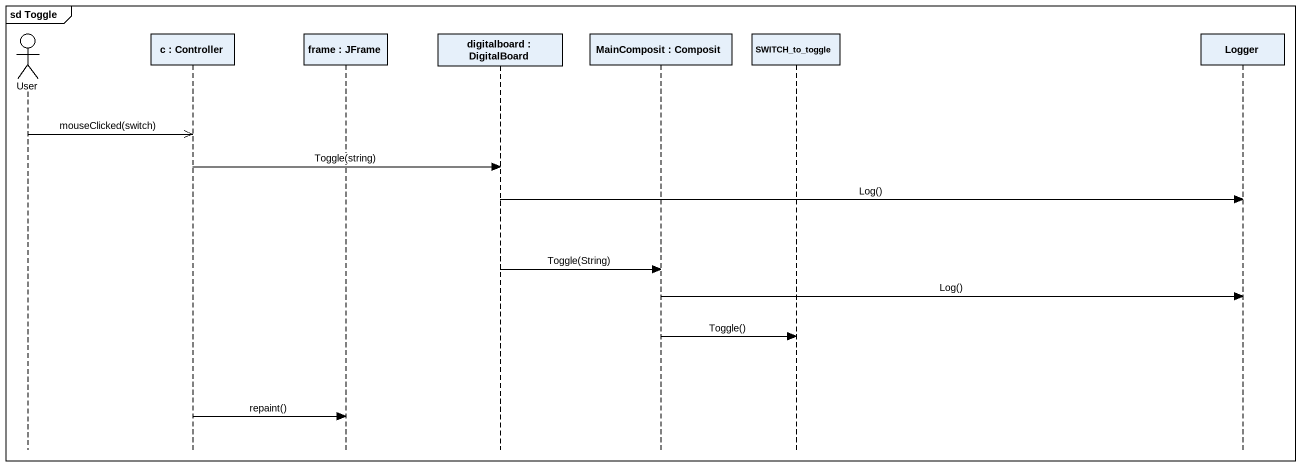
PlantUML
@startuml
mainframe sd Toggle
hide footbox
actor User
participant "c : Controller" as c_Controller
participant "frame : JFrame" as frame_JFrame
participant "digitalboard : DigitalBoard" as digitalboard_DigitalBoard
participant "MainComposit : Composit" as MainComposit_Composit
participant SWITCH_to_toggle
participant Logger

User ->> c_Controller : mouseClicked(switch)
c_Controller -> digitalboard_DigitalBoard : Toggle(string)
digitalboard_DigitalBoard -> Logger : Log()
digitalboard_DigitalBoard -> MainComposit_Composit : Toggle(String)
MainComposit_Composit -> Logger : Log()
MainComposit_Composit -> SWITCH_to_toggle : Toggle()
c_Controller -> frame_JFrame : repaint()
@enduml
